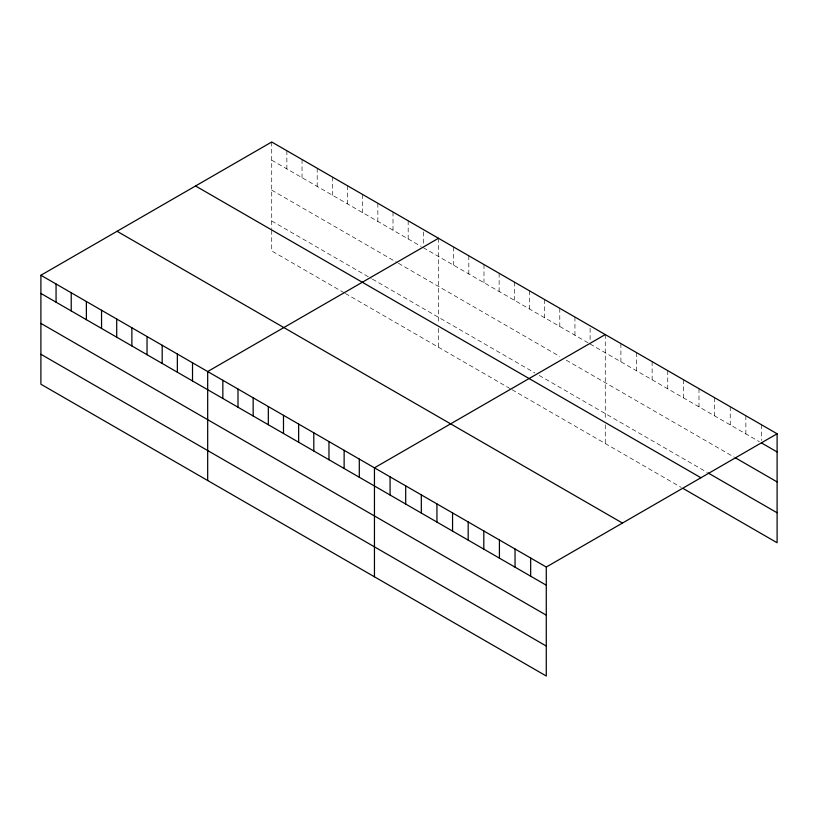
<?xml version="1.0" encoding="UTF-8"?>
<svg xmlns="http://www.w3.org/2000/svg" width="818" height="818" viewBox="0 0 818 818"><rect width="100%" height="100%" fill="white"/><g stroke="black" fill="none" stroke-linecap="round" stroke-linejoin="round"><path stroke-width="0.61" stroke-dasharray="4.09 3.07" d="M271.719 160.164L421.168 246.443M423.335 247.701L587.938 342.732M590.105 343.989L759.401 441.72M271.719 190.124L397.344 262.66M398.417 263.284L559.788 356.444M566.281 360.196L734.4 457.262M271.719 221.003L371.352 278.519M372.435 279.153L534.88 372.936M539.205 375.442L707.325 472.497M344.276 292.854L271.719 250.962L271.719 229.746M345.36 293.478L511.056 389.143M512.129 389.767L681.292 487.436M761.476 424.757L761.476 440.503M745.863 415.738L745.863 433.908M730.239 406.72L730.239 424.89M714.615 397.701L714.615 415.871M698.991 388.683L698.991 406.853M683.378 379.664L683.378 397.834M667.754 370.646L667.754 388.816M652.13 361.628L652.13 379.797M636.506 352.609L636.506 370.779M620.893 343.591L620.893 361.76M605.269 334.572L605.269 419.818M605.269 424.818L605.269 443.54M590.105 328.243L590.105 340.349M574.942 317.057L574.942 335.237M559.788 308.304L559.788 326.474M544.624 299.552L544.624 317.721M529.461 290.799L529.461 308.969M514.297 282.046L514.297 300.216M499.133 273.294L499.133 291.464M483.98 264.541L483.98 282.711M468.816 255.789L468.816 273.958M453.653 247.036L453.653 265.206M438.489 238.283L438.489 323.529M438.489 328.529L438.489 347.251M423.335 231.954L423.335 244.061M408.172 220.778L408.172 238.948M393.008 212.026L393.008 230.195M377.844 203.263L377.844 221.443M362.681 194.51L362.681 212.68M347.527 185.758L347.527 203.927M332.364 177.005L332.364 195.175M317.2 168.252L317.2 186.422M302.036 159.5L302.036 177.67M286.873 150.747L286.873 168.917M271.719 141.995L271.719 228.488"/><path stroke-width="1.23" d="M40.9 275.257L546.281 567.038L546.281 676.005L40.9 384.225L40.9 275.257L271.719 141.995L777.1 433.775L777.1 542.743L683.378 488.632M438.489 238.283L207.68 371.536L207.68 480.514M605.269 334.572L374.45 467.824L374.45 576.802M546.281 567.038L777.1 433.775M761.476 442.927L777.1 451.945M735.443 457.855L777.1 481.914M708.368 473.101L777.1 512.784M195.543 185.972L700.934 477.753M117.066 231.279L622.457 523.06M40.9 293.427L546.281 585.207M40.9 323.386L546.281 615.167M40.9 354.266L546.281 646.046M530.667 558.019L530.667 576.189M515.043 549.001L515.043 567.171M499.42 539.982L499.42 558.152M483.806 530.964L483.806 549.134M468.182 521.945L468.182 540.115M452.558 512.927L452.558 531.097M436.935 503.898L436.935 522.078M421.321 494.88L421.321 513.06M405.697 485.861L405.697 504.041M390.074 476.843L390.074 495.023M359.296 459.072L359.296 477.242M344.133 450.319L344.133 468.489M328.969 441.567L328.969 459.736M313.805 432.814L313.805 450.984M298.642 424.061L298.642 442.231M283.488 415.309L283.488 433.479M268.324 406.556L268.324 424.726M253.161 397.804L253.161 415.973M237.997 389.051L237.997 407.221M222.844 380.298L222.844 398.468M192.516 362.783L192.516 380.953M177.353 354.03L177.353 372.2M162.189 345.278L162.189 363.448M147.036 336.525L147.036 354.695M131.872 327.773L131.872 345.942M116.708 319.02L116.708 337.19M101.544 310.267L101.544 328.437M86.381 301.515L86.381 319.685M71.227 292.762L71.227 310.932M56.064 284.01L56.064 302.179"/></g></svg>
